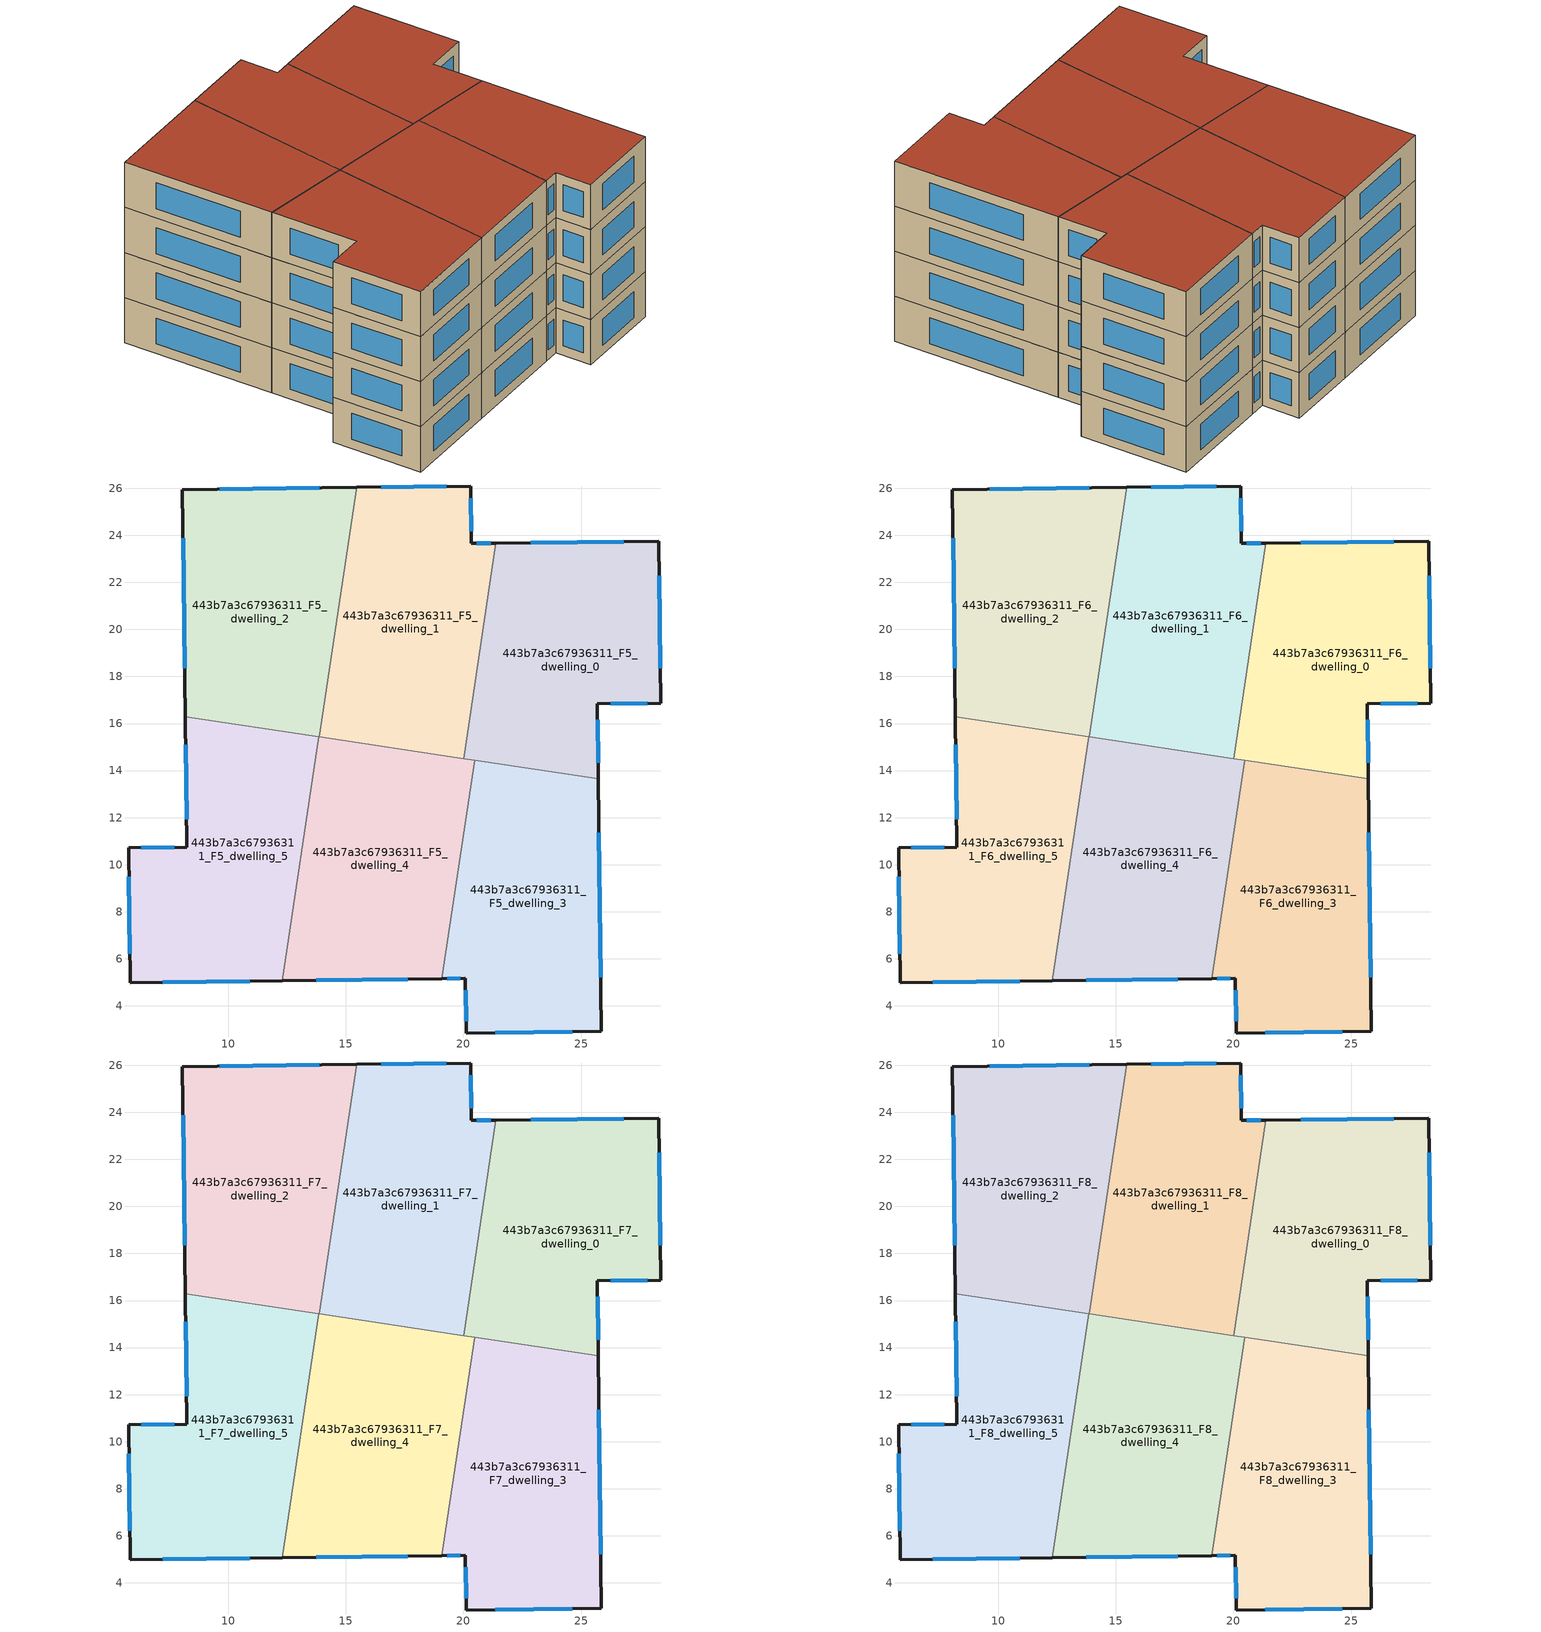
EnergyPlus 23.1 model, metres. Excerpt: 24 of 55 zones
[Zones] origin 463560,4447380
443b7a3c67936311_F5_dwelling_0
 floor to 443b7a3c67936311_F4_dwelling_0 (EU_floor_Construction): 28.31,23.75 28.4,16.87 25.7,16.84 25.73,13.65 20.01,14.51 21.39,23.67 z15
 wall outside (EU_wall_Construction): 25.73,13.65 25.7,16.84 28.4,16.87 28.31,23.75 21.39,23.67 z15:18
 wall to 443b7a3c67936311_F5_dwelling_1 (EU_wall_Construction): 21.39,23.67 20.01,14.51 z15:18
 wall to 443b7a3c67936311_F5_dwelling_3 (EU_wall_Construction): 20.49,14.44 25.73,13.65 z15:18
 wall to 443b7a3c67936311_F5_dwelling_4 (EU_wall_Construction): 20.01,14.51 20.49,14.44 z15:18
 window (EU_Window_Construction): 25.73,14.33 25.7,16.15 / 26.83,23.73 22.87,23.69 / 28.38,18.34 28.33,22.28 / 26.27,16.84 27.82,16.86 z15.64:17.36
443b7a3c67936311_F5_dwelling_1
 floor to 443b7a3c67936311_F4_dwelling_1 (EU_floor_Construction): 20.31,26.1 20.34,23.66 21.39,23.67 20.01,14.51 13.87,15.43 15.47,26.04 z15
 wall outside (EU_wall_Construction): 21.39,23.67 20.34,23.66 20.31,26.1 15.47,26.04 z15:18
 wall to 443b7a3c67936311_F5_dwelling_2 (EU_wall_Construction): 15.47,26.04 13.87,15.43 z15:18
 wall to 443b7a3c67936311_F5_dwelling_4 (EU_wall_Construction): 13.87,15.43 20.01,14.51 z15:18
 window (EU_Window_Construction): 19.27,26.09 16.5,26.05 / 20.33,24.18 20.32,25.57 / 21.16,23.67 20.56,23.66 z15.64:17.36
443b7a3c67936311_F5_dwelling_2
 floor to 443b7a3c67936311_F4_dwelling_2 (EU_floor_Construction): 15.47,26.04 13.87,15.43 8.18,16.29 8.06,25.95 z15
 wall outside (EU_wall_Construction): 15.47,26.04 8.06,25.95 8.18,16.29 z15:18
 wall to 443b7a3c67936311_F5_dwelling_5 (EU_wall_Construction): 8.18,16.29 13.85,15.44 z15:18
 wall to 443b7a3c67936311_F5_dwelling_4 (EU_wall_Construction): 13.85,15.44 13.87,15.43 z15:18
 window (EU_Window_Construction): 8.08,23.88 8.15,18.36 / 13.88,26.02 9.64,25.97 z15.64:17.36
443b7a3c67936311_F5_dwelling_3
 floor to 443b7a3c67936311_F4_dwelling_3 (EU_floor_Construction): 25.73,13.65 25.87,2.92 20.12,2.84 20.09,5.17 19.09,5.15 20.49,14.44 z15
 wall outside (EU_wall_Construction): 19.09,5.15 20.09,5.17 20.12,2.84 25.87,2.92 25.73,13.65 z15:18
 wall to 443b7a3c67936311_F5_dwelling_4 (EU_wall_Construction): 20.49,14.44 19.09,5.15 z15:18
 window (EU_Window_Construction): 25.84,5.22 25.76,11.35 / 21.35,2.86 24.64,2.9 / 20.1,4.67 20.11,3.34 / 19.3,5.16 19.88,5.16 z15.64:17.36
443b7a3c67936311_F5_dwelling_4
 floor to 443b7a3c67936311_F4_dwelling_4 (EU_floor_Construction): 20.49,14.44 19.09,5.15 12.29,5.07 13.85,15.44 z15
 wall outside (EU_wall_Construction): 12.29,5.07 19.09,5.15 z15:18
 wall to 443b7a3c67936311_F5_dwelling_5 (EU_wall_Construction): 13.85,15.44 12.29,5.07 z15:18
 window (EU_Window_Construction): 13.75,5.09 17.64,5.14 z15.64:17.36
443b7a3c67936311_F5_dwelling_5
 floor to 443b7a3c67936311_F4_dwelling_5 (EU_floor_Construction): 13.85,15.44 12.29,5.07 5.84,4.99 5.77,10.72 8.25,10.75 8.18,16.29 z15
 wall outside (EU_wall_Construction): 8.18,16.29 8.25,10.75 5.77,10.72 5.84,4.99 12.29,5.07 z15:18
 window (EU_Window_Construction): 8.19,15.1 8.23,11.94 / 7.23,5.01 10.91,5.05 / 5.79,9.49 5.83,6.22 / 7.72,10.74 6.3,10.72 z15.64:17.36
443b7a3c67936311_F6_dwelling_0
 floor to 443b7a3c67936311_F5_dwelling_0 (EU_floor_Construction): 28.31,23.75 28.4,16.87 25.7,16.84 25.73,13.65 20.01,14.51 21.39,23.67 z18
 wall outside (EU_wall_Construction): 25.73,13.65 25.7,16.84 28.4,16.87 28.31,23.75 21.39,23.67 z18:21
 wall to 443b7a3c67936311_F6_dwelling_1 (EU_wall_Construction): 21.39,23.67 20.01,14.51 z18:21
 wall to 443b7a3c67936311_F6_dwelling_3 (EU_wall_Construction): 20.49,14.44 25.73,13.65 z18:21
 wall to 443b7a3c67936311_F6_dwelling_4 (EU_wall_Construction): 20.01,14.51 20.49,14.44 z18:21
 window (EU_Window_Construction): 25.73,14.33 25.7,16.15 / 26.83,23.73 22.87,23.69 / 28.38,18.34 28.33,22.28 / 26.27,16.84 27.82,16.86 z18.64:20.36
443b7a3c67936311_F6_dwelling_1
 floor to 443b7a3c67936311_F5_dwelling_1 (EU_floor_Construction): 20.31,26.1 20.34,23.66 21.39,23.67 20.01,14.51 13.87,15.43 15.47,26.04 z18
 wall outside (EU_wall_Construction): 21.39,23.67 20.34,23.66 20.31,26.1 15.47,26.04 z18:21
 wall to 443b7a3c67936311_F6_dwelling_2 (EU_wall_Construction): 15.47,26.04 13.87,15.43 z18:21
 wall to 443b7a3c67936311_F6_dwelling_4 (EU_wall_Construction): 13.87,15.43 20.01,14.51 z18:21
 window (EU_Window_Construction): 19.27,26.09 16.5,26.05 / 20.33,24.18 20.32,25.57 / 21.16,23.67 20.56,23.66 z18.64:20.36
443b7a3c67936311_F6_dwelling_2
 floor to 443b7a3c67936311_F5_dwelling_2 (EU_floor_Construction): 15.47,26.04 13.87,15.43 8.18,16.29 8.06,25.95 z18
 wall outside (EU_wall_Construction): 15.47,26.04 8.06,25.95 8.18,16.29 z18:21
 wall to 443b7a3c67936311_F6_dwelling_5 (EU_wall_Construction): 8.18,16.29 13.85,15.44 z18:21
 wall to 443b7a3c67936311_F6_dwelling_4 (EU_wall_Construction): 13.85,15.44 13.87,15.43 z18:21
 window (EU_Window_Construction): 8.08,23.88 8.15,18.36 / 13.88,26.02 9.64,25.97 z18.64:20.36
443b7a3c67936311_F6_dwelling_3
 floor to 443b7a3c67936311_F5_dwelling_3 (EU_floor_Construction): 25.73,13.65 25.87,2.92 20.12,2.84 20.09,5.17 19.09,5.15 20.49,14.44 z18
 wall outside (EU_wall_Construction): 19.09,5.15 20.09,5.17 20.12,2.84 25.87,2.92 25.73,13.65 z18:21
 wall to 443b7a3c67936311_F6_dwelling_4 (EU_wall_Construction): 20.49,14.44 19.09,5.15 z18:21
 window (EU_Window_Construction): 25.84,5.22 25.76,11.35 / 21.35,2.86 24.64,2.9 / 20.1,4.67 20.11,3.34 / 19.3,5.16 19.88,5.16 z18.64:20.36
443b7a3c67936311_F6_dwelling_4
 floor to 443b7a3c67936311_F5_dwelling_4 (EU_floor_Construction): 20.49,14.44 19.09,5.15 12.29,5.07 13.85,15.44 z18
 wall outside (EU_wall_Construction): 12.29,5.07 19.09,5.15 z18:21
 wall to 443b7a3c67936311_F6_dwelling_5 (EU_wall_Construction): 13.85,15.44 12.29,5.07 z18:21
 window (EU_Window_Construction): 13.75,5.09 17.64,5.14 z18.64:20.36
443b7a3c67936311_F6_dwelling_5
 floor to 443b7a3c67936311_F5_dwelling_5 (EU_floor_Construction): 13.85,15.44 12.29,5.07 5.84,4.99 5.77,10.72 8.25,10.75 8.18,16.29 z18
 wall outside (EU_wall_Construction): 8.18,16.29 8.25,10.75 5.77,10.72 5.84,4.99 12.29,5.07 z18:21
 window (EU_Window_Construction): 8.19,15.1 8.23,11.94 / 7.23,5.01 10.91,5.05 / 5.79,9.49 5.83,6.22 / 7.72,10.74 6.3,10.72 z18.64:20.36
443b7a3c67936311_F7_dwelling_0
 floor to 443b7a3c67936311_F6_dwelling_0 (EU_floor_Construction): 28.31,23.75 28.4,16.87 25.7,16.84 25.73,13.65 20.01,14.51 21.39,23.67 z21
 wall outside (EU_wall_Construction): 25.73,13.65 25.7,16.84 28.4,16.87 28.31,23.75 21.39,23.67 z21:24
 wall to 443b7a3c67936311_F7_dwelling_1 (EU_wall_Construction): 21.39,23.67 20.01,14.51 z21:24
 wall to 443b7a3c67936311_F7_dwelling_3 (EU_wall_Construction): 20.49,14.44 25.73,13.65 z21:24
 wall to 443b7a3c67936311_F7_dwelling_4 (EU_wall_Construction): 20.01,14.51 20.49,14.44 z21:24
 window (EU_Window_Construction): 25.73,14.33 25.7,16.15 / 26.83,23.73 22.87,23.69 / 28.38,18.34 28.33,22.28 / 26.27,16.84 27.82,16.86 z21.64:23.36
443b7a3c67936311_F7_dwelling_1
 floor to 443b7a3c67936311_F6_dwelling_1 (EU_floor_Construction): 20.31,26.1 20.34,23.66 21.39,23.67 20.01,14.51 13.87,15.43 15.47,26.04 z21
 wall outside (EU_wall_Construction): 21.39,23.67 20.34,23.66 20.31,26.1 15.47,26.04 z21:24
 wall to 443b7a3c67936311_F7_dwelling_2 (EU_wall_Construction): 15.47,26.04 13.87,15.43 z21:24
 wall to 443b7a3c67936311_F7_dwelling_4 (EU_wall_Construction): 13.87,15.43 20.01,14.51 z21:24
 window (EU_Window_Construction): 19.27,26.09 16.5,26.05 / 20.33,24.18 20.32,25.57 / 21.16,23.67 20.56,23.66 z21.64:23.36
443b7a3c67936311_F7_dwelling_2
 floor to 443b7a3c67936311_F6_dwelling_2 (EU_floor_Construction): 15.47,26.04 13.87,15.43 8.18,16.29 8.06,25.95 z21
 wall outside (EU_wall_Construction): 15.47,26.04 8.06,25.95 8.18,16.29 z21:24
 wall to 443b7a3c67936311_F7_dwelling_5 (EU_wall_Construction): 8.18,16.29 13.85,15.44 z21:24
 wall to 443b7a3c67936311_F7_dwelling_4 (EU_wall_Construction): 13.85,15.44 13.87,15.43 z21:24
 window (EU_Window_Construction): 8.08,23.88 8.15,18.36 / 13.88,26.02 9.64,25.97 z21.64:23.36
443b7a3c67936311_F7_dwelling_3
 floor to 443b7a3c67936311_F6_dwelling_3 (EU_floor_Construction): 25.73,13.65 25.87,2.92 20.12,2.84 20.09,5.17 19.09,5.15 20.49,14.44 z21
 wall outside (EU_wall_Construction): 19.09,5.15 20.09,5.17 20.12,2.84 25.87,2.92 25.73,13.65 z21:24
 wall to 443b7a3c67936311_F7_dwelling_4 (EU_wall_Construction): 20.49,14.44 19.09,5.15 z21:24
 window (EU_Window_Construction): 25.84,5.22 25.76,11.35 / 21.35,2.86 24.64,2.9 / 20.1,4.67 20.11,3.34 / 19.3,5.16 19.88,5.16 z21.64:23.36
443b7a3c67936311_F7_dwelling_4
 floor to 443b7a3c67936311_F6_dwelling_4 (EU_floor_Construction): 20.49,14.44 19.09,5.15 12.29,5.07 13.85,15.44 z21
 wall outside (EU_wall_Construction): 12.29,5.07 19.09,5.15 z21:24
 wall to 443b7a3c67936311_F7_dwelling_5 (EU_wall_Construction): 13.85,15.44 12.29,5.07 z21:24
 window (EU_Window_Construction): 13.75,5.09 17.64,5.14 z21.64:23.36
443b7a3c67936311_F7_dwelling_5
 floor to 443b7a3c67936311_F6_dwelling_5 (EU_floor_Construction): 13.85,15.44 12.29,5.07 5.84,4.99 5.77,10.72 8.25,10.75 8.18,16.29 z21
 wall outside (EU_wall_Construction): 8.18,16.29 8.25,10.75 5.77,10.72 5.84,4.99 12.29,5.07 z21:24
 window (EU_Window_Construction): 8.19,15.1 8.23,11.94 / 7.23,5.01 10.91,5.05 / 5.79,9.49 5.83,6.22 / 7.72,10.74 6.3,10.72 z21.64:23.36
443b7a3c67936311_F8_dwelling_0
 floor to 443b7a3c67936311_F7_dwelling_0 (EU_floor_Construction): 28.31,23.75 28.4,16.87 25.7,16.84 25.73,13.65 20.01,14.51 21.39,23.67 z24
 wall outside (EU_wall_Construction): 25.73,13.65 25.7,16.84 28.4,16.87 28.31,23.75 21.39,23.67 z24:27
 wall to 443b7a3c67936311_F8_dwelling_1 (EU_wall_Construction): 21.39,23.67 20.01,14.51 z24:27
 wall to 443b7a3c67936311_F8_dwelling_3 (EU_wall_Construction): 20.49,14.44 25.73,13.65 z24:27
 wall to 443b7a3c67936311_F8_dwelling_4 (EU_wall_Construction): 20.01,14.51 20.49,14.44 z24:27
 window (EU_Window_Construction): 25.73,14.33 25.7,16.15 / 26.83,23.73 22.87,23.69 / 28.38,18.34 28.33,22.28 / 26.27,16.84 27.82,16.86 z24.64:26.36
 roof outside (EU_roof_Construction): 25.73,13.65 25.7,16.84 28.4,16.87 28.31,23.75 21.39,23.67 20.01,14.51 z27
443b7a3c67936311_F8_dwelling_1
 floor to 443b7a3c67936311_F7_dwelling_1 (EU_floor_Construction): 20.31,26.1 20.34,23.66 21.39,23.67 20.01,14.51 13.87,15.43 15.47,26.04 z24
 wall outside (EU_wall_Construction): 21.39,23.67 20.34,23.66 20.31,26.1 15.47,26.04 z24:27
 wall to 443b7a3c67936311_F8_dwelling_2 (EU_wall_Construction): 15.47,26.04 13.87,15.43 z24:27
 wall to 443b7a3c67936311_F8_dwelling_4 (EU_wall_Construction): 13.87,15.43 20.01,14.51 z24:27
 window (EU_Window_Construction): 19.27,26.09 16.5,26.05 / 20.33,24.18 20.32,25.57 / 21.16,23.67 20.56,23.66 z24.64:26.36
 roof outside (EU_roof_Construction): 20.01,14.51 21.39,23.67 20.34,23.66 20.31,26.1 15.47,26.04 13.87,15.43 z27
443b7a3c67936311_F8_dwelling_2
 floor to 443b7a3c67936311_F7_dwelling_2 (EU_floor_Construction): 15.47,26.04 13.87,15.43 8.18,16.29 8.06,25.95 z24
 wall outside (EU_wall_Construction): 15.47,26.04 8.06,25.95 8.18,16.29 z24:27
 wall to 443b7a3c67936311_F8_dwelling_5 (EU_wall_Construction): 8.18,16.29 13.85,15.44 z24:27
 wall to 443b7a3c67936311_F8_dwelling_4 (EU_wall_Construction): 13.85,15.44 13.87,15.43 z24:27
 window (EU_Window_Construction): 8.08,23.88 8.15,18.36 / 13.88,26.02 9.64,25.97 z24.64:26.36
 roof outside (EU_roof_Construction): 13.87,15.43 15.47,26.04 8.06,25.95 8.18,16.29 z27
443b7a3c67936311_F8_dwelling_3
 floor to 443b7a3c67936311_F7_dwelling_3 (EU_floor_Construction): 25.73,13.65 25.87,2.92 20.12,2.84 20.09,5.17 19.09,5.15 20.49,14.44 z24
 wall outside (EU_wall_Construction): 19.09,5.15 20.09,5.17 20.12,2.84 25.87,2.92 25.73,13.65 z24:27
 wall to 443b7a3c67936311_F8_dwelling_4 (EU_wall_Construction): 20.49,14.44 19.09,5.15 z24:27
 window (EU_Window_Construction): 25.84,5.22 25.76,11.35 / 21.35,2.86 24.64,2.9 / 20.1,4.67 20.11,3.34 / 19.3,5.16 19.88,5.16 z24.64:26.36
 roof outside (EU_roof_Construction): 25.87,2.92 25.73,13.65 20.49,14.44 19.09,5.15 20.09,5.17 20.12,2.84 z27
443b7a3c67936311_F8_dwelling_4
 floor to 443b7a3c67936311_F7_dwelling_4 (EU_floor_Construction): 20.49,14.44 19.09,5.15 12.29,5.07 13.85,15.44 z24
 wall outside (EU_wall_Construction): 12.29,5.07 19.09,5.15 z24:27
 wall to 443b7a3c67936311_F8_dwelling_5 (EU_wall_Construction): 13.85,15.44 12.29,5.07 z24:27
 window (EU_Window_Construction): 13.75,5.09 17.64,5.14 z24.64:26.36
 roof outside (EU_roof_Construction): 19.09,5.15 20.49,14.44 13.85,15.44 12.29,5.07 z27
443b7a3c67936311_F8_dwelling_5
 floor to 443b7a3c67936311_F7_dwelling_5 (EU_floor_Construction): 13.85,15.44 12.29,5.07 5.84,4.99 5.77,10.72 8.25,10.75 8.18,16.29 z24
 wall outside (EU_wall_Construction): 8.18,16.29 8.25,10.75 5.77,10.72 5.84,4.99 12.29,5.07 z24:27
 window (EU_Window_Construction): 8.19,15.1 8.23,11.94 / 7.23,5.01 10.91,5.05 / 5.79,9.49 5.83,6.22 / 7.72,10.74 6.3,10.72 z24.64:26.36
 roof outside (EU_roof_Construction): 12.29,5.07 13.85,15.44 8.18,16.29 8.25,10.75 5.77,10.72 5.84,4.99 z27
[Building]
EU S2 Campaign: North Axis=0; Terrain=City; Solar Distribution=FullExterior
[Site:Location]
Yerevan-Zvartnots.Intl.AP: Latitude=40.15; Longitude=44.383; Time Zone=4; Elevation=854
[SizingPeriod:WeatherFileDays]
AnnualSizingPeriod: Begin Month=1; Begin Day of Month=1; End Month=12; End Day of Month=31; Day of Week for Start Day=Monday; Use Weather File Daylight Saving Period=No; Use Weather File Rain and Snow Indicators=No
[MATERIAL]
EU_InternalMass_Material: Roughness=MediumRough; Thickness=0.1; Conductivity=1; Density=1800; Specific Heat=900; Thermal Absorptance=0.9; Solar Absorptance=0.7; Visible Absorptance=0.7
[MATERIAL:NOMASS] Roughness=MediumRough; Thermal Absorptance=0.9; Solar Absorptance=0.7; Visible Absorptance=0.7
Name | Thermal Resistance
EU_wall_NoMass | 1.05043
EU_roof_NoMass | 1.45357
EU_floor_NoMass | 0.478065
[WINDOWMATERIAL:SIMPLEGLAZINGSYSTEM]
EU_Window_SimpleGlazing: UFactor=2.5566; Solar Heat Gain Coefficient=0.75; Visible Transmittance=0.75
[CONSTRUCTION]
EU_wall_Construction: EU_wall_NoMass
EU_roof_Construction: EU_roof_NoMass
EU_floor_Construction: EU_floor_NoMass
EU_Window_Construction: EU_Window_SimpleGlazing
EU_InternalMass_Construction: EU_InternalMass_Material
[ZONE] Type=1; Multiplier=1; Ceiling Height=autocalculate; Floor Area=autocalculate; Part of Total Floor Area=Yes
Name | Volume
443b7a3c67936311_F5_dwelling_0; 443b7a3c67936311_F6_dwelling_0; 443b7a3c67936311_F7_dwelling_0; 443b7a3c67936311_F8_dwelling_0 | 199.982
443b7a3c67936311_F5_dwelling_1; 443b7a3c67936311_F6_dwelling_1; 443b7a3c67936311_F7_dwelling_1; 443b7a3c67936311_F8_dwelling_1 | 199.97
443b7a3c67936311_F5_dwelling_2; 443b7a3c67936311_F6_dwelling_2; 443b7a3c67936311_F7_dwelling_2; 443b7a3c67936311_F8_dwelling_2 | 199.987
443b7a3c67936311_F5_dwelling_3; 443b7a3c67936311_F6_dwelling_3; 443b7a3c67936311_F7_dwelling_3; 443b7a3c67936311_F8_dwelling_3 | 199.98
443b7a3c67936311_F5_dwelling_4; 443b7a3c67936311_F6_dwelling_4; 443b7a3c67936311_F7_dwelling_4; 443b7a3c67936311_F8_dwelling_4 | 199.998
443b7a3c67936311_F5_dwelling_5; 443b7a3c67936311_F6_dwelling_5; 443b7a3c67936311_F7_dwelling_5; 443b7a3c67936311_F8_dwelling_5 | 199.995
[INTERNALMASS] Construction=EU_InternalMass_Construction
Name | Zone or ZoneList | Surface Area
443b7a3c67936311_F5_dwelling_0_EU_InternalMass | 443b7a3c67936311_F5_dwelling_0 | 66.6607
443b7a3c67936311_F5_dwelling_1_EU_InternalMass | 443b7a3c67936311_F5_dwelling_1 | 66.6568
443b7a3c67936311_F5_dwelling_2_EU_InternalMass | 443b7a3c67936311_F5_dwelling_2 | 66.6624
443b7a3c67936311_F5_dwelling_3_EU_InternalMass | 443b7a3c67936311_F5_dwelling_3 | 66.6599
443b7a3c67936311_F5_dwelling_4_EU_InternalMass | 443b7a3c67936311_F5_dwelling_4 | 66.666
443b7a3c67936311_F5_dwelling_5_EU_InternalMass | 443b7a3c67936311_F5_dwelling_5 | 66.6651
443b7a3c67936311_F6_dwelling_0_EU_InternalMass | 443b7a3c67936311_F6_dwelling_0 | 66.6607
443b7a3c67936311_F6_dwelling_1_EU_InternalMass | 443b7a3c67936311_F6_dwelling_1 | 66.6568
443b7a3c67936311_F6_dwelling_2_EU_InternalMass | 443b7a3c67936311_F6_dwelling_2 | 66.6624
443b7a3c67936311_F6_dwelling_3_EU_InternalMass | 443b7a3c67936311_F6_dwelling_3 | 66.6599
443b7a3c67936311_F6_dwelling_4_EU_InternalMass | 443b7a3c67936311_F6_dwelling_4 | 66.666
443b7a3c67936311_F6_dwelling_5_EU_InternalMass | 443b7a3c67936311_F6_dwelling_5 | 66.6651
443b7a3c67936311_F7_dwelling_0_EU_InternalMass | 443b7a3c67936311_F7_dwelling_0 | 66.6607
443b7a3c67936311_F7_dwelling_1_EU_InternalMass | 443b7a3c67936311_F7_dwelling_1 | 66.6568
443b7a3c67936311_F7_dwelling_2_EU_InternalMass | 443b7a3c67936311_F7_dwelling_2 | 66.6624
443b7a3c67936311_F7_dwelling_3_EU_InternalMass | 443b7a3c67936311_F7_dwelling_3 | 66.6599
443b7a3c67936311_F7_dwelling_4_EU_InternalMass | 443b7a3c67936311_F7_dwelling_4 | 66.666
443b7a3c67936311_F7_dwelling_5_EU_InternalMass | 443b7a3c67936311_F7_dwelling_5 | 66.6651
443b7a3c67936311_F8_dwelling_0_EU_InternalMass | 443b7a3c67936311_F8_dwelling_0 | 66.6607
443b7a3c67936311_F8_dwelling_1_EU_InternalMass | 443b7a3c67936311_F8_dwelling_1 | 66.6568
443b7a3c67936311_F8_dwelling_2_EU_InternalMass | 443b7a3c67936311_F8_dwelling_2 | 66.6624
443b7a3c67936311_F8_dwelling_3_EU_InternalMass | 443b7a3c67936311_F8_dwelling_3 | 66.6599
443b7a3c67936311_F8_dwelling_4_EU_InternalMass | 443b7a3c67936311_F8_dwelling_4 | 66.666
443b7a3c67936311_F8_dwelling_5_EU_InternalMass | 443b7a3c67936311_F8_dwelling_5 | 66.6651
[OTHEREQUIPMENT] Fuel Type=Electricity; Design Level Calculation Method=Watts/Area; Power per Zone Floor Area=1; Fraction Latent=0; Fraction Radiant=0; Fraction Lost=0; Carbon Dioxide Generation Rate=0; EndUse Subcategory=EU_Step8_InternalGains
Name | Zone or ZoneList or Space or SpaceList | Schedule
EU_Step8_InternalGain_443b7a3c67936311_F5_dwelling_0_f000 | 443b7a3c67936311_F5_dwelling_0 | EU_Step8_GainSchedule_443b7a3c67936311_F5_dwelling_0_f000
EU_Step8_InternalGain_443b7a3c67936311_F5_dwelling_1_f000 | 443b7a3c67936311_F5_dwelling_1 | EU_Step8_GainSchedule_443b7a3c67936311_F5_dwelling_1_f000
EU_Step8_InternalGain_443b7a3c67936311_F5_dwelling_2_f000 | 443b7a3c67936311_F5_dwelling_2 | EU_Step8_GainSchedule_443b7a3c67936311_F5_dwelling_2_f000
EU_Step8_InternalGain_443b7a3c67936311_F5_dwelling_3_f000 | 443b7a3c67936311_F5_dwelling_3 | EU_Step8_GainSchedule_443b7a3c67936311_F5_dwelling_3_f000
EU_Step8_InternalGain_443b7a3c67936311_F5_dwelling_4_f000 | 443b7a3c67936311_F5_dwelling_4 | EU_Step8_GainSchedule_443b7a3c67936311_F5_dwelling_4_f000
EU_Step8_InternalGain_443b7a3c67936311_F5_dwelling_5_f000 | 443b7a3c67936311_F5_dwelling_5 | EU_Step8_GainSchedule_443b7a3c67936311_F5_dwelling_5_f000
EU_Step8_InternalGain_443b7a3c67936311_F6_dwelling_0_f000 | 443b7a3c67936311_F6_dwelling_0 | EU_Step8_GainSchedule_443b7a3c67936311_F6_dwelling_0_f000
EU_Step8_InternalGain_443b7a3c67936311_F6_dwelling_1_f000 | 443b7a3c67936311_F6_dwelling_1 | EU_Step8_GainSchedule_443b7a3c67936311_F6_dwelling_1_f000
EU_Step8_InternalGain_443b7a3c67936311_F6_dwelling_2_f000 | 443b7a3c67936311_F6_dwelling_2 | EU_Step8_GainSchedule_443b7a3c67936311_F6_dwelling_2_f000
EU_Step8_InternalGain_443b7a3c67936311_F6_dwelling_3_f000 | 443b7a3c67936311_F6_dwelling_3 | EU_Step8_GainSchedule_443b7a3c67936311_F6_dwelling_3_f000
EU_Step8_InternalGain_443b7a3c67936311_F6_dwelling_4_f000 | 443b7a3c67936311_F6_dwelling_4 | EU_Step8_GainSchedule_443b7a3c67936311_F6_dwelling_4_f000
EU_Step8_InternalGain_443b7a3c67936311_F6_dwelling_5_f000 | 443b7a3c67936311_F6_dwelling_5 | EU_Step8_GainSchedule_443b7a3c67936311_F6_dwelling_5_f000
EU_Step8_InternalGain_443b7a3c67936311_F7_dwelling_0_f000 | 443b7a3c67936311_F7_dwelling_0 | EU_Step8_GainSchedule_443b7a3c67936311_F7_dwelling_0_f000
EU_Step8_InternalGain_443b7a3c67936311_F7_dwelling_1_f000 | 443b7a3c67936311_F7_dwelling_1 | EU_Step8_GainSchedule_443b7a3c67936311_F7_dwelling_1_f000
EU_Step8_InternalGain_443b7a3c67936311_F7_dwelling_2_f000 | 443b7a3c67936311_F7_dwelling_2 | EU_Step8_GainSchedule_443b7a3c67936311_F7_dwelling_2_f000
EU_Step8_InternalGain_443b7a3c67936311_F7_dwelling_3_f000 | 443b7a3c67936311_F7_dwelling_3 | EU_Step8_GainSchedule_443b7a3c67936311_F7_dwelling_3_f000
EU_Step8_InternalGain_443b7a3c67936311_F7_dwelling_4_f000 | 443b7a3c67936311_F7_dwelling_4 | EU_Step8_GainSchedule_443b7a3c67936311_F7_dwelling_4_f000
EU_Step8_InternalGain_443b7a3c67936311_F7_dwelling_5_f000 | 443b7a3c67936311_F7_dwelling_5 | EU_Step8_GainSchedule_443b7a3c67936311_F7_dwelling_5_f000
EU_Step8_InternalGain_443b7a3c67936311_F8_dwelling_0_f000 | 443b7a3c67936311_F8_dwelling_0 | EU_Step8_GainSchedule_443b7a3c67936311_F8_dwelling_0_f000
EU_Step8_InternalGain_443b7a3c67936311_F8_dwelling_1_f000 | 443b7a3c67936311_F8_dwelling_1 | EU_Step8_GainSchedule_443b7a3c67936311_F8_dwelling_1_f000
EU_Step8_InternalGain_443b7a3c67936311_F8_dwelling_2_f000 | 443b7a3c67936311_F8_dwelling_2 | EU_Step8_GainSchedule_443b7a3c67936311_F8_dwelling_2_f000
EU_Step8_InternalGain_443b7a3c67936311_F8_dwelling_3_f000 | 443b7a3c67936311_F8_dwelling_3 | EU_Step8_GainSchedule_443b7a3c67936311_F8_dwelling_3_f000
EU_Step8_InternalGain_443b7a3c67936311_F8_dwelling_4_f000 | 443b7a3c67936311_F8_dwelling_4 | EU_Step8_GainSchedule_443b7a3c67936311_F8_dwelling_4_f000
EU_Step8_InternalGain_443b7a3c67936311_F8_dwelling_5_f000 | 443b7a3c67936311_F8_dwelling_5 | EU_Step8_GainSchedule_443b7a3c67936311_F8_dwelling_5_f000
[ZONEVENTILATION:DESIGNFLOWRATE] Schedule=EU_AlwaysOn; Design Flow Rate Calculation Method=AirChanges/Hour; Air Changes per Hour=0.557805; Ventilation Type=Natural; Fan Pressure Rise=0; Fan Total Efficiency=1; Constant Term Coefficient=1; Temperature Term Coefficient=0; Velocity Term Coefficient=0; Velocity Squared Term Coefficient=0; Minimum Indoor Temperature=-100; Maximum Indoor Temperature=100; Delta Temperature=-100; Minimum Outdoor Temperature=-100; Maximum Outdoor Temperature=100; Maximum Wind Speed=40
Name | Zone or ZoneList or Space or SpaceList
EU_ConstantAir_443b7a3c67936311_F5_dwelling_0 | 443b7a3c67936311_F5_dwelling_0
EU_ConstantAir_443b7a3c67936311_F5_dwelling_1 | 443b7a3c67936311_F5_dwelling_1
EU_ConstantAir_443b7a3c67936311_F5_dwelling_2 | 443b7a3c67936311_F5_dwelling_2
EU_ConstantAir_443b7a3c67936311_F5_dwelling_3 | 443b7a3c67936311_F5_dwelling_3
EU_ConstantAir_443b7a3c67936311_F5_dwelling_4 | 443b7a3c67936311_F5_dwelling_4
EU_ConstantAir_443b7a3c67936311_F5_dwelling_5 | 443b7a3c67936311_F5_dwelling_5
EU_ConstantAir_443b7a3c67936311_F6_dwelling_0 | 443b7a3c67936311_F6_dwelling_0
EU_ConstantAir_443b7a3c67936311_F6_dwelling_1 | 443b7a3c67936311_F6_dwelling_1
EU_ConstantAir_443b7a3c67936311_F6_dwelling_2 | 443b7a3c67936311_F6_dwelling_2
EU_ConstantAir_443b7a3c67936311_F6_dwelling_3 | 443b7a3c67936311_F6_dwelling_3
EU_ConstantAir_443b7a3c67936311_F6_dwelling_4 | 443b7a3c67936311_F6_dwelling_4
EU_ConstantAir_443b7a3c67936311_F6_dwelling_5 | 443b7a3c67936311_F6_dwelling_5
EU_ConstantAir_443b7a3c67936311_F7_dwelling_0 | 443b7a3c67936311_F7_dwelling_0
EU_ConstantAir_443b7a3c67936311_F7_dwelling_1 | 443b7a3c67936311_F7_dwelling_1
EU_ConstantAir_443b7a3c67936311_F7_dwelling_2 | 443b7a3c67936311_F7_dwelling_2
EU_ConstantAir_443b7a3c67936311_F7_dwelling_3 | 443b7a3c67936311_F7_dwelling_3
EU_ConstantAir_443b7a3c67936311_F7_dwelling_4 | 443b7a3c67936311_F7_dwelling_4
EU_ConstantAir_443b7a3c67936311_F7_dwelling_5 | 443b7a3c67936311_F7_dwelling_5
EU_ConstantAir_443b7a3c67936311_F8_dwelling_0 | 443b7a3c67936311_F8_dwelling_0
EU_ConstantAir_443b7a3c67936311_F8_dwelling_1 | 443b7a3c67936311_F8_dwelling_1
EU_ConstantAir_443b7a3c67936311_F8_dwelling_2 | 443b7a3c67936311_F8_dwelling_2
EU_ConstantAir_443b7a3c67936311_F8_dwelling_3 | 443b7a3c67936311_F8_dwelling_3
EU_ConstantAir_443b7a3c67936311_F8_dwelling_4 | 443b7a3c67936311_F8_dwelling_4
EU_ConstantAir_443b7a3c67936311_F8_dwelling_5 | 443b7a3c67936311_F8_dwelling_5
[HVACTEMPLATE:THERMOSTAT] Constant Heating Setpoint=20; Constant Cooling Setpoint=50
EU_HeatOnly_443b7a3c67936311_F2_dwelling_0; EU_HeatOnly_443b7a3c67936311_F2_dwelling_1; EU_HeatOnly_443b7a3c67936311_F2_dwelling_2; EU_HeatOnly_443b7a3c67936311_F2_dwelling_3; EU_HeatOnly_443b7a3c67936311_F2_dwelling_4; EU_HeatOnly_443b7a3c67936311_F2_dwelling_5; EU_HeatOnly_443b7a3c67936311_F3_dwelling_0; EU_HeatOnly_443b7a3c67936311_F3_dwelling_1; EU_HeatOnly_443b7a3c67936311_F3_dwelling_2; EU_HeatOnly_443b7a3c67936311_F3_dwelling_3; EU_HeatOnly_443b7a3c67936311_F3_dwelling_4; EU_HeatOnly_443b7a3c67936311_F3_dwelling_5; EU_HeatOnly_443b7a3c67936311_F4_dwelling_0; EU_HeatOnly_443b7a3c67936311_F4_dwelling_1; EU_HeatOnly_443b7a3c67936311_F4_dwelling_2; EU_HeatOnly_443b7a3c67936311_F4_dwelling_3; EU_HeatOnly_443b7a3c67936311_F4_dwelling_4; EU_HeatOnly_443b7a3c67936311_F4_dwelling_5; EU_HeatOnly_443b7a3c67936311_F5_dwelling_0; EU_HeatOnly_443b7a3c67936311_F5_dwelling_1; EU_HeatOnly_443b7a3c67936311_F5_dwelling_2; EU_HeatOnly_443b7a3c67936311_F5_dwelling_3; EU_HeatOnly_443b7a3c67936311_F5_dwelling_4; EU_HeatOnly_443b7a3c67936311_F5_dwelling_5; EU_HeatOnly_443b7a3c67936311_F6_dwelling_0; EU_HeatOnly_443b7a3c67936311_F6_dwelling_1; EU_HeatOnly_443b7a3c67936311_F6_dwelling_2; EU_HeatOnly_443b7a3c67936311_F6_dwelling_3; EU_HeatOnly_443b7a3c67936311_F6_dwelling_4; EU_HeatOnly_443b7a3c67936311_F6_dwelling_5; EU_HeatOnly_443b7a3c67936311_F7_dwelling_0; EU_HeatOnly_443b7a3c67936311_F7_dwelling_1; EU_HeatOnly_443b7a3c67936311_F7_dwelling_2; EU_HeatOnly_443b7a3c67936311_F7_dwelling_3; EU_HeatOnly_443b7a3c67936311_F7_dwelling_4; EU_HeatOnly_443b7a3c67936311_F7_dwelling_5; EU_HeatOnly_443b7a3c67936311_F8_dwelling_0; EU_HeatOnly_443b7a3c67936311_F8_dwelling_1; EU_HeatOnly_443b7a3c67936311_F8_dwelling_2; EU_HeatOnly_443b7a3c67936311_F8_dwelling_3; EU_HeatOnly_443b7a3c67936311_F8_dwelling_4; EU_HeatOnly_443b7a3c67936311_F8_dwelling_5
[HVACTEMPLATE:ZONE:IDEALLOADSAIRSYSTEM] System Availability Schedule=EU_AlwaysOn; Maximum Heating Supply Air Temperature=50; Minimum Cooling Supply Air Temperature=13; Maximum Heating Supply Air Humidity Ratio=0.0156; Minimum Cooling Supply Air Humidity Ratio=0.0077; Heating Limit=NoLimit; Cooling Limit=NoLimit; Heating Availability Schedule=EU_AlwaysOn; Cooling Availability Schedule=EU_CoolingOff; Dehumidification Control Type=ConstantSensibleHeatRatio; Cooling Sensible Heat Ratio=0.7; Dehumidification Setpoint=60; Humidification Control Type=None; Humidification Setpoint=30; Outdoor Air Method=None; Outdoor Air Flow Rate per Person=0.00944; Outdoor Air Flow Rate per Zone Floor Area=0; Outdoor Air Flow Rate per Zone=0; Demand Controlled Ventilation Type=None; Outdoor Air Economizer Type=NoEconomizer; Heat Recovery Type=None; Sensible Heat Recovery Effectiveness=0.7; Latent Heat Recovery Effectiveness=0.65
Name | Template Thermostat
443b7a3c67936311_F5_dwelling_0 | EU_HeatOnly_443b7a3c67936311_F5_dwelling_0
443b7a3c67936311_F5_dwelling_1 | EU_HeatOnly_443b7a3c67936311_F5_dwelling_1
443b7a3c67936311_F5_dwelling_2 | EU_HeatOnly_443b7a3c67936311_F5_dwelling_2
443b7a3c67936311_F5_dwelling_3 | EU_HeatOnly_443b7a3c67936311_F5_dwelling_3
443b7a3c67936311_F5_dwelling_4 | EU_HeatOnly_443b7a3c67936311_F5_dwelling_4
443b7a3c67936311_F5_dwelling_5 | EU_HeatOnly_443b7a3c67936311_F5_dwelling_5
443b7a3c67936311_F6_dwelling_0 | EU_HeatOnly_443b7a3c67936311_F6_dwelling_0
443b7a3c67936311_F6_dwelling_1 | EU_HeatOnly_443b7a3c67936311_F6_dwelling_1
443b7a3c67936311_F6_dwelling_2 | EU_HeatOnly_443b7a3c67936311_F6_dwelling_2
443b7a3c67936311_F6_dwelling_3 | EU_HeatOnly_443b7a3c67936311_F6_dwelling_3
443b7a3c67936311_F6_dwelling_4 | EU_HeatOnly_443b7a3c67936311_F6_dwelling_4
443b7a3c67936311_F6_dwelling_5 | EU_HeatOnly_443b7a3c67936311_F6_dwelling_5
443b7a3c67936311_F7_dwelling_0 | EU_HeatOnly_443b7a3c67936311_F7_dwelling_0
443b7a3c67936311_F7_dwelling_1 | EU_HeatOnly_443b7a3c67936311_F7_dwelling_1
443b7a3c67936311_F7_dwelling_2 | EU_HeatOnly_443b7a3c67936311_F7_dwelling_2
443b7a3c67936311_F7_dwelling_3 | EU_HeatOnly_443b7a3c67936311_F7_dwelling_3
443b7a3c67936311_F7_dwelling_4 | EU_HeatOnly_443b7a3c67936311_F7_dwelling_4
443b7a3c67936311_F7_dwelling_5 | EU_HeatOnly_443b7a3c67936311_F7_dwelling_5
443b7a3c67936311_F8_dwelling_0 | EU_HeatOnly_443b7a3c67936311_F8_dwelling_0
443b7a3c67936311_F8_dwelling_1 | EU_HeatOnly_443b7a3c67936311_F8_dwelling_1
443b7a3c67936311_F8_dwelling_2 | EU_HeatOnly_443b7a3c67936311_F8_dwelling_2
443b7a3c67936311_F8_dwelling_3 | EU_HeatOnly_443b7a3c67936311_F8_dwelling_3
443b7a3c67936311_F8_dwelling_4 | EU_HeatOnly_443b7a3c67936311_F8_dwelling_4
443b7a3c67936311_F8_dwelling_5 | EU_HeatOnly_443b7a3c67936311_F8_dwelling_5
[SIZING:ZONE] Zone Cooling Design Supply Air Temperature Input Method=SupplyAirTemperature; Zone Cooling Design Supply Air Temperature=13; Zone Heating Design Supply Air Temperature Input Method=SupplyAirTemperature; Zone Heating Design Supply Air Temperature=50; Zone Cooling Design Supply Air Humidity Ratio=0.008; Zone Heating Design Supply Air Humidity Ratio=0.008; Cooling Design Air Flow Method=DesignDay; Cooling Design Air Flow Rate=0; Cooling Minimum Air Flow per Zone Floor Area=0.000762; Cooling Minimum Air Flow=0; Cooling Minimum Air Flow Fraction=0.2; Heating Design Air Flow Method=DesignDay; Heating Design Air Flow Rate=0; Heating Maximum Air Flow per Zone Floor Area=0.002032; Heating Maximum Air Flow=0.141576; Heating Maximum Air Flow Fraction=0.3; Account for Dedicated Outdoor Air System=No; Dedicated Outdoor Air System Control Strategy=NeutralSupplyAir; Dedicated Outdoor Air Low Setpoint Temperature for Design=autosize; Dedicated Outdoor Air High Setpoint Temperature for Design=autosize; Zone Load Sizing Method=Sensible Load Only No Latent Load; Zone Latent Cooling Design Supply Air Humidity Ratio Input Method=HumidityRatioDifference; Zone Cooling Design Supply Air Humidity Ratio Difference=0.005; Zone Latent Heating Design Supply Air Humidity Ratio Input Method=HumidityRatioDifference; Zone Humidification Design Supply Air Humidity Ratio Difference=0.005
443b7a3c67936311_F5_dwelling_0; 443b7a3c67936311_F5_dwelling_1; 443b7a3c67936311_F5_dwelling_2; 443b7a3c67936311_F5_dwelling_3; 443b7a3c67936311_F5_dwelling_4; 443b7a3c67936311_F5_dwelling_5; 443b7a3c67936311_F6_dwelling_0; 443b7a3c67936311_F6_dwelling_1; 443b7a3c67936311_F6_dwelling_2; 443b7a3c67936311_F6_dwelling_3; 443b7a3c67936311_F6_dwelling_4; 443b7a3c67936311_F6_dwelling_5; 443b7a3c67936311_F7_dwelling_0; 443b7a3c67936311_F7_dwelling_1; 443b7a3c67936311_F7_dwelling_2; 443b7a3c67936311_F7_dwelling_3; 443b7a3c67936311_F7_dwelling_4; 443b7a3c67936311_F7_dwelling_5; 443b7a3c67936311_F8_dwelling_0; 443b7a3c67936311_F8_dwelling_1; 443b7a3c67936311_F8_dwelling_2; 443b7a3c67936311_F8_dwelling_3; 443b7a3c67936311_F8_dwelling_4; 443b7a3c67936311_F8_dwelling_5
[SCHEDULE:CONSTANT]
Name | Hourly Value
EU_AlwaysOn | 1
EU_CoolingOff | 0
[SCHEDULE:FILE] Column Number=1; Rows to Skip at Top=0; Number of Hours of Data=8760; Column Separator=Comma; Interpolate to Timestep=No; Minutes per Item=60; Adjust Schedule for Daylight Savings=Yes
Name | File
EU_Step8_GainSchedule_443b7a3c67936311_F5_dwelling_0_f000 | ../../schedules/443b7a3c67936311/443b7a3c67936311_F5_dwelling_0_f000_gain.csv
EU_Step8_GainSchedule_443b7a3c67936311_F5_dwelling_1_f000 | ../../schedules/443b7a3c67936311/443b7a3c67936311_F5_dwelling_1_f000_gain.csv
EU_Step8_GainSchedule_443b7a3c67936311_F5_dwelling_2_f000 | ../../schedules/443b7a3c67936311/443b7a3c67936311_F5_dwelling_2_f000_gain.csv
EU_Step8_GainSchedule_443b7a3c67936311_F5_dwelling_3_f000 | ../../schedules/443b7a3c67936311/443b7a3c67936311_F5_dwelling_3_f000_gain.csv
EU_Step8_GainSchedule_443b7a3c67936311_F5_dwelling_4_f000 | ../../schedules/443b7a3c67936311/443b7a3c67936311_F5_dwelling_4_f000_gain.csv
EU_Step8_GainSchedule_443b7a3c67936311_F5_dwelling_5_f000 | ../../schedules/443b7a3c67936311/443b7a3c67936311_F5_dwelling_5_f000_gain.csv
EU_Step8_GainSchedule_443b7a3c67936311_F6_dwelling_0_f000 | ../../schedules/443b7a3c67936311/443b7a3c67936311_F6_dwelling_0_f000_gain.csv
EU_Step8_GainSchedule_443b7a3c67936311_F6_dwelling_1_f000 | ../../schedules/443b7a3c67936311/443b7a3c67936311_F6_dwelling_1_f000_gain.csv
EU_Step8_GainSchedule_443b7a3c67936311_F6_dwelling_2_f000 | ../../schedules/443b7a3c67936311/443b7a3c67936311_F6_dwelling_2_f000_gain.csv
EU_Step8_GainSchedule_443b7a3c67936311_F6_dwelling_3_f000 | ../../schedules/443b7a3c67936311/443b7a3c67936311_F6_dwelling_3_f000_gain.csv
EU_Step8_GainSchedule_443b7a3c67936311_F6_dwelling_4_f000 | ../../schedules/443b7a3c67936311/443b7a3c67936311_F6_dwelling_4_f000_gain.csv
EU_Step8_GainSchedule_443b7a3c67936311_F6_dwelling_5_f000 | ../../schedules/443b7a3c67936311/443b7a3c67936311_F6_dwelling_5_f000_gain.csv
EU_Step8_GainSchedule_443b7a3c67936311_F7_dwelling_0_f000 | ../../schedules/443b7a3c67936311/443b7a3c67936311_F7_dwelling_0_f000_gain.csv
EU_Step8_GainSchedule_443b7a3c67936311_F7_dwelling_1_f000 | ../../schedules/443b7a3c67936311/443b7a3c67936311_F7_dwelling_1_f000_gain.csv
EU_Step8_GainSchedule_443b7a3c67936311_F7_dwelling_2_f000 | ../../schedules/443b7a3c67936311/443b7a3c67936311_F7_dwelling_2_f000_gain.csv
EU_Step8_GainSchedule_443b7a3c67936311_F7_dwelling_3_f000 | ../../schedules/443b7a3c67936311/443b7a3c67936311_F7_dwelling_3_f000_gain.csv
EU_Step8_GainSchedule_443b7a3c67936311_F7_dwelling_4_f000 | ../../schedules/443b7a3c67936311/443b7a3c67936311_F7_dwelling_4_f000_gain.csv
EU_Step8_GainSchedule_443b7a3c67936311_F7_dwelling_5_f000 | ../../schedules/443b7a3c67936311/443b7a3c67936311_F7_dwelling_5_f000_gain.csv
EU_Step8_GainSchedule_443b7a3c67936311_F8_dwelling_0_f000 | ../../schedules/443b7a3c67936311/443b7a3c67936311_F8_dwelling_0_f000_gain.csv
EU_Step8_GainSchedule_443b7a3c67936311_F8_dwelling_1_f000 | ../../schedules/443b7a3c67936311/443b7a3c67936311_F8_dwelling_1_f000_gain.csv
EU_Step8_GainSchedule_443b7a3c67936311_F8_dwelling_2_f000 | ../../schedules/443b7a3c67936311/443b7a3c67936311_F8_dwelling_2_f000_gain.csv
EU_Step8_GainSchedule_443b7a3c67936311_F8_dwelling_3_f000 | ../../schedules/443b7a3c67936311/443b7a3c67936311_F8_dwelling_3_f000_gain.csv
EU_Step8_GainSchedule_443b7a3c67936311_F8_dwelling_4_f000 | ../../schedules/443b7a3c67936311/443b7a3c67936311_F8_dwelling_4_f000_gain.csv
EU_Step8_GainSchedule_443b7a3c67936311_F8_dwelling_5_f000 | ../../schedules/443b7a3c67936311/443b7a3c67936311_F8_dwelling_5_f000_gain.csv
